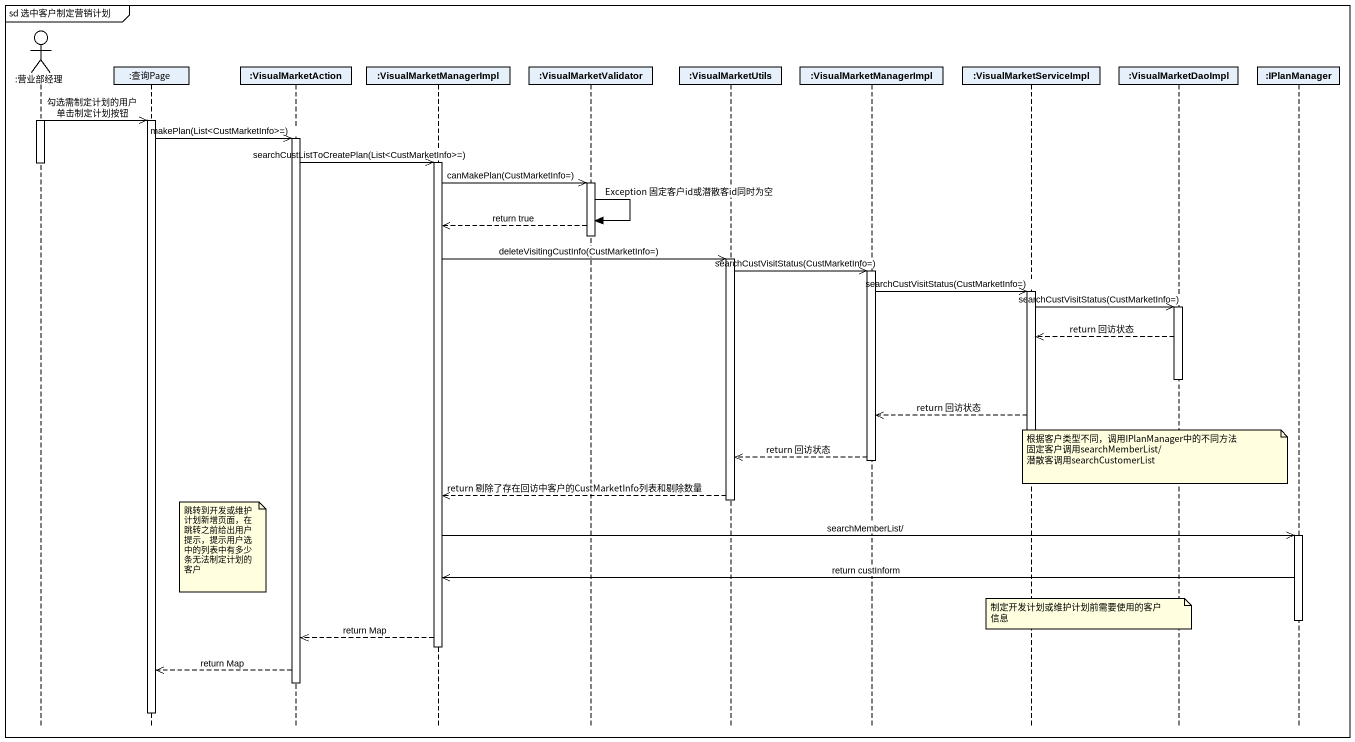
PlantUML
@startuml
mainframe sd 选中客户制定营销计划
hide footbox
actor ":营业部经理" as 营业部经理
participant ":查询Page" as 查询Page
participant ":VisualMarketAction" as VisualMarketAction
participant ":VisualMarketManagerImpl" as VisualMarketManagerImpl
participant ":VisualMarketValidator" as VisualMarketValidator
participant ":VisualMarketUtils" as VisualMarketUtils
participant ":VisualMarketManagerImpl" as VisualMarketManagerImpl_2
participant ":VisualMarketServiceImpl" as VisualMarketServiceImpl
participant ":VisualMarketDaoImpl" as VisualMarketDaoImpl
participant ":IPlanManager" as IPlanManager

activate 营业部经理
营业部经理 ->> 查询Page : 勾选需制定计划的用户 单击制定计划按钮
activate 查询Page
查询Page ->> VisualMarketAction : makePlan(List<CustMarketInfo>=)
activate VisualMarketAction
VisualMarketAction ->> VisualMarketManagerImpl : searchCustListToCreatePlan(List<CustMarketInfo>=)
activate VisualMarketManagerImpl
deactivate 营业部经理
VisualMarketManagerImpl ->> VisualMarketValidator : canMakePlan(CustMarketInfo=)
activate VisualMarketValidator
VisualMarketValidator -> VisualMarketValidator : Exception 固定客户id或潜散客id同时为空
VisualMarketValidator -->> VisualMarketManagerImpl : return true
deactivate VisualMarketValidator
VisualMarketManagerImpl ->> VisualMarketUtils : deleteVisitingCustInfo(CustMarketInfo=)
activate VisualMarketUtils
VisualMarketUtils ->> VisualMarketManagerImpl_2 : searchCustVisitStatus(CustMarketInfo=)
activate VisualMarketManagerImpl_2
VisualMarketManagerImpl_2 ->> VisualMarketServiceImpl : searchCustVisitStatus(CustMarketInfo=)
activate VisualMarketServiceImpl
VisualMarketServiceImpl ->> VisualMarketDaoImpl : searchCustVisitStatus(CustMarketInfo=)
activate VisualMarketDaoImpl
VisualMarketDaoImpl -->> VisualMarketServiceImpl : return 回访状态
deactivate VisualMarketDaoImpl
VisualMarketServiceImpl -->> VisualMarketManagerImpl_2 : return 回访状态
deactivate VisualMarketServiceImpl
note over VisualMarketDaoImpl
  根据客户类型不同，调用IPlanManager中的不同方法
  固定客户调用searchMemberList/
  潜散客调用searchCustomerList
end note
VisualMarketManagerImpl_2 -->> VisualMarketUtils : return 回访状态
deactivate VisualMarketManagerImpl_2
VisualMarketUtils -->> VisualMarketManagerImpl : return 剔除了存在回访中客户的CustMarketInfo列表和剔除数量
deactivate VisualMarketUtils
VisualMarketManagerImpl ->> IPlanManager : searchMemberList/
activate IPlanManager
note right of 查询Page : 跳转到开发或维护计划新增页面，在跳转之前给出用户提示，提示用户选中的列表中有多少条无法制定计划的客户
IPlanManager ->> VisualMarketManagerImpl : return custInform
note over VisualMarketServiceImpl : 制定开发计划或维护计划前需要使用的客户信息
deactivate IPlanManager
VisualMarketManagerImpl -->> VisualMarketAction : return Map
deactivate VisualMarketManagerImpl
VisualMarketAction -->> 查询Page : return Map
deactivate VisualMarketAction
deactivate 查询Page
@enduml
